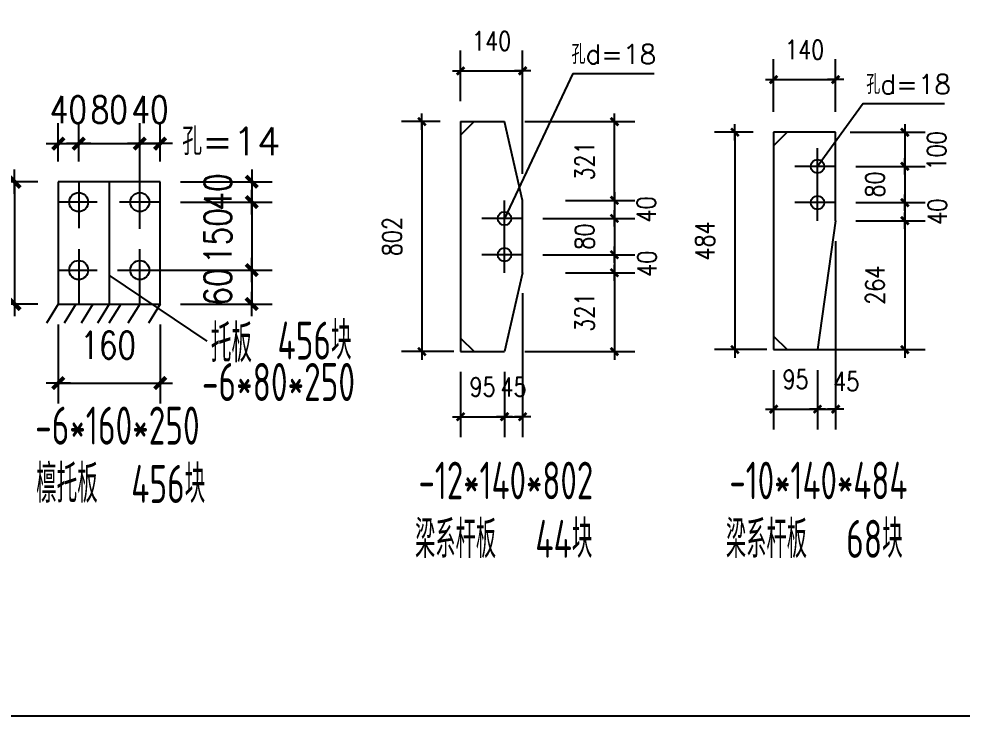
# Model space of a CAD drawing. Header units: millimetres. Extents: x 2451220 to 4527627, y -5186613 to -1639140.
# Drawn here: x 2460176 to 2464344, y -1696968 to -1693888 of the extents above; entities that cross this region are included whole.
import ezdxf

# ---------------------------------------------------------------- set-up
doc = ezdxf.new("R2010")
doc.units = ezdxf.units.MM
doc.header["$LTSCALE"] = 1000
doc.header["$PDMODE"] = 34
doc.linetypes.add('CENTER', pattern=[50.8, 31.75, -6.35, 6.35, -6.35])
doc.layers.add('轴线层', color=1, linetype='CENTER', lineweight=15)
doc.layers.add('钢架', color=7, linetype='Continuous', lineweight=25)
doc.styles.add('DIM_FONT', font='simplex.shx', dxfattribs={"width": 0.8, "bigfont": 'hztxt.shx'})
doc.styles.add('hz', font='gbenor.shx', dxfattribs={"width": 0.75, "height": 100, "bigfont": 'gbcbig.shx'})
doc.styles.get("Standard").update_dxf_attribs({"font": 'txt', "bigfont": 'gbcbig.shx'})
doc.dimstyles.new('WGH(2)', dxfattribs={"dimscale": 1.2, "dimtxt": 100, "dimasz": 0.5, "dimexe": 75, "dimexo": 75, "dimgap": 75, "dimtad": 1, "dimdec": 0, "dimlfac": 0.5, "dimzin": 0, "dimdsep": 46, "dimtxsty": 'DIM_FONT', "dimblk1": '_DIMX', "dimblk2": '_DIMX', "dimsah": 1, "dimcen": 0.09, "dimclrd": 3, "dimclre": 3, "dimclrt": 7, "dimadec": 0, "dimazin": 0, "dimtfac": 1, "dimtdec": 0, "dimtix": 1, "dimtmove": 2, "dimatfit": 3, "dimldrblk": '_DIMX', "dimfxl": 1, "dimtolj": 1, "dimtzin": 0, "dimarcsym": 0})
doc.dimstyles.new('WGH(3)', dxfattribs={"dimscale": 1.2, "dimtxt": 100, "dimasz": 0.3, "dimexe": 75, "dimexo": 75, "dimgap": 75, "dimtad": 1, "dimdec": 0, "dimlfac": 0.333333, "dimzin": 0, "dimdsep": 46, "dimtxsty": 'DIM_FONT', "dimblk1": '_DIMX', "dimblk2": '_DIMX', "dimsah": 1, "dimcen": 0.09, "dimclrd": 3, "dimclre": 3, "dimclrt": 7, "dimazin": 0, "dimtfac": 1, "dimtdec": 0, "dimtix": 1, "dimtmove": 2, "dimatfit": 3, "dimldrblk": '_DIMX', "dimfxl": 1, "dimtolj": 1, "dimtzin": 0, "dimarcsym": 0})

# ---------------------------------------------------------------- blocks, each defined once
blk = doc.blocks.new('_DIMX')
blk.add_line((-150, 0), (150, 0))
at = {"const_width": 50}
blk.add_lwpolyline([(-70, -70), (70, 70)], dxfattribs=at)
blk = doc.blocks.new('*D1380')
at = {"color": 3, "lineweight": -2}
for p, q in [((2460260.5, -1694607.5), (2460067.2, -1694607.5)), ((2460157.2, -1694607.8), (2460157.2, -1695147.1)), ((2460260.5, -1695147.5), (2460067.2, -1695147.5))]:
    blk.add_line(p, q, dxfattribs=at)
at = {"layer": 'Defpoints', "color": 0}
for p in [(2460350.5, -1694607.5), (2460157.2, -1695147.5), (2460350.5, -1695147.5)]:
    blk.add_point(p, dxfattribs=at)
at = {"color": 3, "lineweight": -2, "xscale": 0.36, "yscale": 0.36, "zscale": 0.36}
for p, rotation in [((2460157.2, -1694607.5), 90), ((2460157.2, -1695147.5), 270)]:
    blk.add_blockref('_DIMX', p, dxfattribs=dict(at, rotation=rotation))
at = {"color": 7, "insert": (2460007.2, -1694877.5), "char_height": 120, "attachment_point": 5, "rotation": 90, "style": 'DIM_FONT'}
blk.add_mtext('\\A1;250', dxfattribs=at)
blk = doc.blocks.new('*D1381')
at = {"color": 3, "lineweight": -2}
for p, q in [((2460890.5, -1694607.5), (2461295, -1694607.5)), ((2461205, -1694607.1), (2461205, -1694606.8)), ((2461205, -1694607.5), (2461205, -1694697.5)), ((2460890.5, -1694697.5), (2461295, -1694697.5)), ((2461205, -1694697.8), (2461205, -1694698.2))]:
    blk.add_line(p, q, dxfattribs=at)
at = {"layer": 'Defpoints', "color": 0}
for p in [(2460800.5, -1694607.5), (2460800.5, -1694697.5), (2461205, -1694697.5)]:
    blk.add_point(p, dxfattribs=at)
at = {"color": 3, "lineweight": -2, "xscale": 0.36, "yscale": 0.36, "zscale": 0.36}
for p, rotation in [((2461205, -1694607.5), 270), ((2461205, -1694697.5), 90)]:
    blk.add_blockref('_DIMX', p, dxfattribs=dict(at, rotation=rotation))
at = {"color": 7, "insert": (2461055, -1694652.5), "char_height": 120, "attachment_point": 5, "rotation": 90, "style": 'DIM_FONT'}
blk.add_mtext('\\A1;40', dxfattribs=at)
blk = doc.blocks.new('*D1382')
at = {"color": 3, "lineweight": -2}
for p, q in [((2460890.5, -1694697.5), (2461295, -1694697.5)), ((2461205, -1694697.1), (2461205, -1694696.8)), ((2461205, -1694697.5), (2461205, -1694997.5)), ((2460612.3, -1694997.5), (2461295, -1694997.5)), ((2461205, -1694997.8), (2461205, -1694998.2))]:
    blk.add_line(p, q, dxfattribs=at)
at = {"layer": 'Defpoints', "color": 0}
for p in [(2460800.5, -1694697.5), (2460522.3, -1694997.5), (2461205, -1694997.5)]:
    blk.add_point(p, dxfattribs=at)
at = {"color": 3, "lineweight": -2, "xscale": 0.36, "yscale": 0.36, "zscale": 0.36}
for p, rotation in [((2461205, -1694697.5), 270), ((2461205, -1694997.5), 90)]:
    blk.add_blockref('_DIMX', p, dxfattribs=dict(at, rotation=rotation))
at = {"color": 7, "insert": (2461055, -1694847.5), "char_height": 120, "attachment_point": 5, "rotation": 90, "style": 'DIM_FONT'}
blk.add_mtext('\\A1;150', dxfattribs=at)
blk = doc.blocks.new('*D1383')
at = {"color": 3, "lineweight": -2}
for p, q in [((2460612.3, -1694997.5), (2461295, -1694997.5)), ((2461205, -1694997.1), (2461205, -1694996.8)), ((2461205, -1694997.5), (2461205, -1695147.5)), ((2460890.5, -1695147.5), (2461295, -1695147.5)), ((2461205, -1695147.8), (2461205, -1695148.2))]:
    blk.add_line(p, q, dxfattribs=at)
at = {"layer": 'Defpoints', "color": 0}
for p in [(2460522.3, -1694997.5), (2460800.5, -1695147.5), (2461205, -1695147.5)]:
    blk.add_point(p, dxfattribs=at)
at = {"color": 3, "lineweight": -2, "xscale": 0.36, "yscale": 0.36, "zscale": 0.36}
for p, rotation in [((2461205, -1694997.5), 270), ((2461205, -1695147.5), 90)]:
    blk.add_blockref('_DIMX', p, dxfattribs=dict(at, rotation=rotation))
at = {"color": 7, "insert": (2461055, -1695072.5), "char_height": 120, "attachment_point": 5, "rotation": 90, "style": 'DIM_FONT'}
blk.add_mtext('\\A1;60', dxfattribs=at)
blk = doc.blocks.new('*D1384')
at = {"color": 3, "lineweight": -2}
for p, q in [((2460350.5, -1694517.5), (2460350.5, -1694349.1)), ((2460440.5, -1694517.5), (2460440.5, -1694349.1)), ((2460350.1, -1694439.1), (2460349.8, -1694439.1)), ((2460350.5, -1694439.1), (2460440.5, -1694439.1)), ((2460440.8, -1694439.1), (2460441.2, -1694439.1))]:
    blk.add_line(p, q, dxfattribs=at)
at = {"layer": 'Defpoints', "color": 0}
for p in [(2460440.5, -1694439.1), (2460350.5, -1694607.5), (2460440.5, -1694607.5)]:
    blk.add_point(p, dxfattribs=at)
at = {"color": 3, "lineweight": -2, "xscale": 0.36, "yscale": 0.36, "zscale": 0.36}
blk.add_blockref('_DIMX', (2460350.5, -1694439.1), dxfattribs=at)
at = {"color": 3, "lineweight": -2, "xscale": 0.36, "yscale": 0.36, "zscale": 0.36, "rotation": 180}
blk.add_blockref('_DIMX', (2460440.5, -1694439.1), dxfattribs=at)
at = {"color": 7, "insert": (2460395.5, -1694289.1), "char_height": 120, "attachment_point": 5, "style": 'DIM_FONT'}
blk.add_mtext('\\A1;40', dxfattribs=at)
blk = doc.blocks.new('*D1385')
at = {"color": 3, "lineweight": -2}
for p, q in [((2460440.5, -1694517.5), (2460440.5, -1694349.1)), ((2460710.5, -1694815.5), (2460710.5, -1694349.1)), ((2460440.1, -1694439.1), (2460439.8, -1694439.1)), ((2460440.5, -1694439.1), (2460710.5, -1694439.1)), ((2460710.8, -1694439.1), (2460711.2, -1694439.1))]:
    blk.add_line(p, q, dxfattribs=at)
at = {"layer": 'Defpoints', "color": 0}
for p in [(2460710.5, -1694439.1), (2460440.5, -1694607.5), (2460710.5, -1694905.5)]:
    blk.add_point(p, dxfattribs=at)
at = {"color": 3, "lineweight": -2, "xscale": 0.36, "yscale": 0.36, "zscale": 0.36}
blk.add_blockref('_DIMX', (2460440.5, -1694439.1), dxfattribs=at)
at = {"color": 3, "lineweight": -2, "xscale": 0.36, "yscale": 0.36, "zscale": 0.36, "rotation": 180}
blk.add_blockref('_DIMX', (2460710.5, -1694439.1), dxfattribs=at)
at = {"color": 7, "insert": (2460575.5, -1694289.1), "char_height": 120, "attachment_point": 5, "style": 'DIM_FONT'}
blk.add_mtext('\\A1;80', dxfattribs=at)
blk = doc.blocks.new('*D1386')
at = {"color": 3, "lineweight": -2}
for p, q in [((2460710.5, -1694815.5), (2460710.5, -1694349.1)), ((2460800.5, -1694517.5), (2460800.5, -1694349.1)), ((2460710.1, -1694439.1), (2460709.8, -1694439.1)), ((2460710.5, -1694439.1), (2460800.5, -1694439.1)), ((2460800.8, -1694439.1), (2460801.2, -1694439.1))]:
    blk.add_line(p, q, dxfattribs=at)
at = {"layer": 'Defpoints', "color": 0}
for p in [(2460800.5, -1694439.1), (2460800.5, -1694607.5), (2460710.5, -1694905.5)]:
    blk.add_point(p, dxfattribs=at)
at = {"color": 3, "lineweight": -2, "xscale": 0.36, "yscale": 0.36, "zscale": 0.36}
blk.add_blockref('_DIMX', (2460710.5, -1694439.1), dxfattribs=at)
at = {"color": 3, "lineweight": -2, "xscale": 0.36, "yscale": 0.36, "zscale": 0.36, "rotation": 180}
blk.add_blockref('_DIMX', (2460800.5, -1694439.1), dxfattribs=at)
at = {"color": 7, "insert": (2460755.5, -1694289.1), "char_height": 120, "attachment_point": 5, "style": 'DIM_FONT'}
blk.add_mtext('\\A1;40', dxfattribs=at)
blk = doc.blocks.new('*D166')
at = {"color": 3, "lineweight": -2}
for p, q in [((2460350.5, -1695237.5), (2460350.5, -1695586.6)), ((2460800.5, -1695237.5), (2460800.5, -1695586.6)), ((2460350.8, -1695496.6), (2460800.1, -1695496.6))]:
    blk.add_line(p, q, dxfattribs=at)
at = {"layer": 'Defpoints', "color": 0}
for p in [(2460350.5, -1695147.5), (2460800.5, -1695147.5), (2460800.5, -1695496.6)]:
    blk.add_point(p, dxfattribs=at)
at = {"color": 3, "lineweight": -2, "xscale": 0.36, "yscale": 0.36, "zscale": 0.36, "rotation": 180}
blk.add_blockref('_DIMX', (2460350.5, -1695496.6), dxfattribs=at)
at = {"color": 3, "lineweight": -2, "xscale": 0.36, "yscale": 0.36, "zscale": 0.36}
blk.add_blockref('_DIMX', (2460800.5, -1695496.6), dxfattribs=at)
at = {"color": 7, "insert": (2460570.9, -1695329.6), "char_height": 120, "attachment_point": 5, "style": 'DIM_FONT'}
blk.add_mtext('\\A1;160', dxfattribs=at)
blk = doc.blocks.new('*D172')
at = {"color": 3, "lineweight": -2}
for p, q in [((2462037.8, -1694341.9), (2461867.1, -1694341.9)), ((2461957.1, -1694342.2), (2461957.1, -1695357.3)), ((2462097.8, -1695357.6), (2461867.1, -1695357.6))]:
    blk.add_line(p, q, dxfattribs=at)
at = {"layer": 'Defpoints', "color": 0}
for p in [(2462127.8, -1694341.9), (2461957.1, -1695357.6), (2462187.8, -1695357.6)]:
    blk.add_point(p, dxfattribs=at)
at = {"color": 3, "lineweight": -2, "xscale": 0.24, "yscale": 0.24, "zscale": 0.24}
for p, rotation in [((2461957.1, -1694341.9), 90), ((2461957.1, -1695357.6), 270)]:
    blk.add_blockref('_DIMX', p, dxfattribs=dict(at, rotation=rotation))
at = {"color": 7, "insert": (2461825.1, -1694849.7), "char_height": 84, "attachment_point": 5, "rotation": 90, "style": 'DIM_FONT'}
blk.add_mtext('\\A1;802', dxfattribs=at)
blk = doc.blocks.new('*D173')
at = {"color": 3, "lineweight": -2}
for p, q in [((2462127.8, -1695447.6), (2462127.8, -1695735.3)), ((2462321.8, -1695447.6), (2462321.8, -1695735.3)), ((2462127.6, -1695645.3), (2462127.4, -1695645.3)), ((2462127.8, -1695645.3), (2462321.8, -1695645.3)), ((2462322.1, -1695645.3), (2462322.3, -1695645.3))]:
    blk.add_line(p, q, dxfattribs=at)
at = {"layer": 'Defpoints', "color": 0}
for p in [(2462127.8, -1695357.6), (2462321.8, -1695357.6), (2462321.8, -1695645.3)]:
    blk.add_point(p, dxfattribs=at)
at = {"color": 3, "lineweight": -2, "xscale": 0.24, "yscale": 0.24, "zscale": 0.24}
blk.add_blockref('_DIMX', (2462127.8, -1695645.3), dxfattribs=at)
at = {"color": 3, "lineweight": -2, "xscale": 0.24, "yscale": 0.24, "zscale": 0.24, "rotation": 180}
blk.add_blockref('_DIMX', (2462321.8, -1695645.3), dxfattribs=at)
at = {"color": 7, "insert": (2462224.8, -1695513.3), "char_height": 84, "attachment_point": 5, "style": 'DIM_FONT'}
blk.add_mtext('\\A1;95', dxfattribs=at)
blk = doc.blocks.new('*D1390')
at = {"color": 3, "lineweight": -2}
for p, q in [((2462591.8, -1694689.7), (2462897.6, -1694689.7)), ((2462807.6, -1694689.5), (2462807.6, -1694689.3)), ((2462807.6, -1694689.7), (2462807.6, -1694769.7)), ((2462491.8, -1694769.7), (2462897.6, -1694769.7)), ((2462807.6, -1694770), (2462807.6, -1694770.2))]:
    blk.add_line(p, q, dxfattribs=at)
at = {"layer": 'Defpoints', "color": 0}
for p in [(2462501.8, -1694689.7), (2462401.8, -1694769.7), (2462807.6, -1694769.7)]:
    blk.add_point(p, dxfattribs=at)
at = {"color": 3, "lineweight": -2, "xscale": 0.24, "yscale": 0.24, "zscale": 0.24}
for p, rotation in [((2462807.6, -1694689.7), 270), ((2462807.6, -1694769.7), 90)]:
    blk.add_blockref('_DIMX', p, dxfattribs=dict(at, rotation=rotation))
at = {"color": 7, "insert": (2462948.3, -1694729.7), "char_height": 84, "attachment_point": 5, "rotation": 90, "style": 'DIM_FONT'}
blk.add_mtext('\\A1;40', dxfattribs=at)
blk = doc.blocks.new('*D1391')
at = {"color": 3, "lineweight": -2}
for p, q in [((2462491.8, -1694769.7), (2462897.6, -1694769.7)), ((2462807.6, -1694769.5), (2462807.6, -1694769.3)), ((2462807.6, -1694769.7), (2462807.6, -1694929.7)), ((2462491.8, -1694929.7), (2462897.6, -1694929.7)), ((2462807.6, -1694930), (2462807.6, -1694930.2))]:
    blk.add_line(p, q, dxfattribs=at)
at = {"layer": 'Defpoints', "color": 0}
for p in [(2462401.8, -1694769.7), (2462401.8, -1694929.7), (2462807.6, -1694929.7)]:
    blk.add_point(p, dxfattribs=at)
at = {"color": 3, "lineweight": -2, "xscale": 0.24, "yscale": 0.24, "zscale": 0.24}
for p, rotation in [((2462807.6, -1694769.7), 270), ((2462807.6, -1694929.7), 90)]:
    blk.add_blockref('_DIMX', p, dxfattribs=dict(at, rotation=rotation))
at = {"color": 7, "insert": (2462675.6, -1694849.7), "char_height": 84, "attachment_point": 5, "rotation": 90, "style": 'DIM_FONT'}
blk.add_mtext('\\A1;80', dxfattribs=at)
blk = doc.blocks.new('*D1392')
at = {"color": 3, "lineweight": -2}
for p, q in [((2462491.8, -1694929.7), (2462897.6, -1694929.7)), ((2462807.6, -1694929.5), (2462807.6, -1694929.3)), ((2462807.6, -1694929.7), (2462807.6, -1695009.7)), ((2462591.8, -1695009.7), (2462897.6, -1695009.7)), ((2462807.6, -1695010), (2462807.6, -1695010.2))]:
    blk.add_line(p, q, dxfattribs=at)
at = {"layer": 'Defpoints', "color": 0}
for p in [(2462401.8, -1694929.7), (2462501.8, -1695009.7), (2462807.6, -1695009.7)]:
    blk.add_point(p, dxfattribs=at)
at = {"color": 3, "lineweight": -2, "xscale": 0.24, "yscale": 0.24, "zscale": 0.24}
for p, rotation in [((2462807.6, -1694929.7), 270), ((2462807.6, -1695009.7), 90)]:
    blk.add_blockref('_DIMX', p, dxfattribs=dict(at, rotation=rotation))
at = {"color": 7, "insert": (2462951.4, -1694969.7), "char_height": 84, "attachment_point": 5, "rotation": 90, "style": 'DIM_FONT'}
blk.add_mtext('\\A1;40', dxfattribs=at)
blk = doc.blocks.new('*D174')
at = {"color": 3, "lineweight": -2}
for p, q in [((2462681.8, -1695009.7), (2462897.6, -1695009.7)), ((2462807.6, -1695010), (2462807.6, -1695357.3)), ((2462411.8, -1695357.6), (2462897.6, -1695357.6))]:
    blk.add_line(p, q, dxfattribs=at)
at = {"layer": 'Defpoints', "color": 0}
for p in [(2462591.8, -1695009.7), (2462321.8, -1695357.6), (2462807.6, -1695357.6)]:
    blk.add_point(p, dxfattribs=at)
at = {"color": 3, "lineweight": -2, "xscale": 0.24, "yscale": 0.24, "zscale": 0.24}
for p, rotation in [((2462807.6, -1695009.7), 90), ((2462807.6, -1695357.6), 270)]:
    blk.add_blockref('_DIMX', p, dxfattribs=dict(at, rotation=rotation))
at = {"color": 7, "insert": (2462675.6, -1695183.7), "char_height": 84, "attachment_point": 5, "rotation": 90, "style": 'DIM_FONT'}
blk.add_mtext('\\A1;321', dxfattribs=at)
blk = doc.blocks.new('*D175')
at = {"color": 3, "lineweight": -2}
for p, q in [((2462127.8, -1694251.9), (2462127.8, -1694027.7)), ((2462401.8, -1694571.9), (2462401.8, -1694027.7)), ((2462127.6, -1694117.7), (2462127.4, -1694117.7)), ((2462127.8, -1694117.7), (2462401.8, -1694117.7)), ((2462402.1, -1694117.7), (2462402.3, -1694117.7))]:
    blk.add_line(p, q, dxfattribs=at)
at = {"layer": 'Defpoints', "color": 0}
for p in [(2462401.8, -1694117.7), (2462127.8, -1694341.9), (2462401.8, -1694661.9)]:
    blk.add_point(p, dxfattribs=at)
at = {"color": 3, "lineweight": -2, "xscale": 0.24, "yscale": 0.24, "zscale": 0.24}
blk.add_blockref('_DIMX', (2462127.8, -1694117.7), dxfattribs=at)
at = {"color": 3, "lineweight": -2, "xscale": 0.24, "yscale": 0.24, "zscale": 0.24, "rotation": 180}
blk.add_blockref('_DIMX', (2462401.8, -1694117.7), dxfattribs=at)
at = {"color": 7, "insert": (2462264.8, -1693985.7), "char_height": 84, "attachment_point": 5, "style": 'DIM_FONT'}
blk.add_mtext('\\A1;140', dxfattribs=at)
blk = doc.blocks.new('*D176')
at = {"color": 3, "lineweight": -2}
for p, q in [((2462411.8, -1694341.9), (2462897.6, -1694341.9)), ((2462807.6, -1694689.5), (2462807.6, -1694342.2)), ((2462681.8, -1694689.7), (2462897.6, -1694689.7))]:
    blk.add_line(p, q, dxfattribs=at)
at = {"layer": 'Defpoints', "color": 0}
for p in [(2462321.8, -1694341.9), (2462807.6, -1694341.9), (2462591.8, -1694689.7)]:
    blk.add_point(p, dxfattribs=at)
at = {"color": 3, "lineweight": -2, "xscale": 0.24, "yscale": 0.24, "zscale": 0.24}
for p, rotation in [((2462807.6, -1694341.9), 90), ((2462807.6, -1694689.7), 270)]:
    blk.add_blockref('_DIMX', p, dxfattribs=dict(at, rotation=rotation))
at = {"color": 7, "insert": (2462675.6, -1694515.8), "char_height": 84, "attachment_point": 5, "rotation": 90, "style": 'DIM_FONT'}
blk.add_mtext('\\A1;321', dxfattribs=at)
blk = doc.blocks.new('*D177')
at = {"color": 3, "lineweight": -2}
for p, q in [((2462401.8, -1695099.7), (2462401.8, -1695735.3)), ((2462321.8, -1695447.6), (2462321.8, -1695735.3)), ((2462321.6, -1695645.3), (2462321.4, -1695645.3)), ((2462321.8, -1695645.3), (2462401.8, -1695645.3)), ((2462402.1, -1695645.3), (2462402.3, -1695645.3))]:
    blk.add_line(p, q, dxfattribs=at)
at = {"layer": 'Defpoints', "color": 0}
for p in [(2462401.8, -1695009.7), (2462321.8, -1695357.6), (2462401.8, -1695645.3)]:
    blk.add_point(p, dxfattribs=at)
at = {"color": 3, "lineweight": -2, "xscale": 0.24, "yscale": 0.24, "zscale": 0.24}
blk.add_blockref('_DIMX', (2462321.8, -1695645.3), dxfattribs=at)
at = {"color": 3, "lineweight": -2, "xscale": 0.24, "yscale": 0.24, "zscale": 0.24, "rotation": 180}
blk.add_blockref('_DIMX', (2462401.8, -1695645.3), dxfattribs=at)
at = {"color": 7, "insert": (2462361.8, -1695513.3), "char_height": 84, "attachment_point": 5, "style": 'DIM_FONT'}
blk.add_mtext('\\A1;45', dxfattribs=at)
blk = doc.blocks.new('*D178')
at = {"color": 3, "lineweight": -2}
for p, q in [((2463420.7, -1694389), (2463249.9, -1694389)), ((2463339.9, -1694389.2), (2463339.9, -1695348.7)), ((2463480.7, -1695349), (2463249.9, -1695349))]:
    blk.add_line(p, q, dxfattribs=at)
at = {"layer": 'Defpoints', "color": 0}
for p in [(2463510.7, -1694389), (2463339.9, -1695349), (2463570.7, -1695349)]:
    blk.add_point(p, dxfattribs=at)
at = {"color": 3, "lineweight": -2, "xscale": 0.24, "yscale": 0.24, "zscale": 0.24}
for p, rotation in [((2463339.9, -1694389), 90), ((2463339.9, -1695349), 270)]:
    blk.add_blockref('_DIMX', p, dxfattribs=dict(at, rotation=rotation))
at = {"color": 7, "insert": (2463207.9, -1694869), "char_height": 84, "attachment_point": 5, "rotation": 90, "style": 'DIM_FONT'}
blk.add_mtext('\\A1;484', dxfattribs=at)
blk = doc.blocks.new('*D179')
at = {"color": 3, "lineweight": -2}
for p, q in [((2463510.7, -1695439), (2463510.7, -1695702)), ((2463704.7, -1695439), (2463704.7, -1695702)), ((2463510.5, -1695612), (2463510.2, -1695612)), ((2463510.7, -1695612), (2463704.7, -1695612)), ((2463705, -1695612), (2463705.2, -1695612))]:
    blk.add_line(p, q, dxfattribs=at)
at = {"layer": 'Defpoints', "color": 0}
for p in [(2463510.7, -1695349), (2463704.7, -1695349), (2463704.7, -1695612)]:
    blk.add_point(p, dxfattribs=at)
at = {"color": 3, "lineweight": -2, "xscale": 0.24, "yscale": 0.24, "zscale": 0.24}
blk.add_blockref('_DIMX', (2463510.7, -1695612), dxfattribs=at)
at = {"color": 3, "lineweight": -2, "xscale": 0.24, "yscale": 0.24, "zscale": 0.24, "rotation": 180}
blk.add_blockref('_DIMX', (2463704.7, -1695612), dxfattribs=at)
at = {"color": 7, "insert": (2463607.7, -1695480), "char_height": 84, "attachment_point": 5, "style": 'DIM_FONT'}
blk.add_mtext('\\A1;95', dxfattribs=at)
blk = doc.blocks.new('*D1393')
at = {"color": 3, "lineweight": -2}
for p, q in [((2463784.7, -1694869.6), (2463784.7, -1695702)), ((2463704.7, -1695439), (2463704.7, -1695702)), ((2463704.5, -1695612), (2463704.2, -1695612)), ((2463704.7, -1695612), (2463784.7, -1695612)), ((2463785, -1695612), (2463785.2, -1695612))]:
    blk.add_line(p, q, dxfattribs=at)
at = {"layer": 'Defpoints', "color": 0}
for p in [(2463784.7, -1694779.6), (2463704.7, -1695349), (2463784.7, -1695612)]:
    blk.add_point(p, dxfattribs=at)
at = {"color": 3, "lineweight": -2, "xscale": 0.24, "yscale": 0.24, "zscale": 0.24}
blk.add_blockref('_DIMX', (2463704.7, -1695612), dxfattribs=at)
at = {"color": 3, "lineweight": -2, "xscale": 0.24, "yscale": 0.24, "zscale": 0.24, "rotation": 180}
blk.add_blockref('_DIMX', (2463784.7, -1695612), dxfattribs=at)
at = {"color": 7, "insert": (2463831.9, -1695489.3), "char_height": 84, "attachment_point": 5, "style": 'DIM_FONT'}
blk.add_mtext('\\A1;45', dxfattribs=at)
blk = doc.blocks.new('*D1394')
at = {"color": 3, "lineweight": -2}
for p, q in [((2463848.7, -1694388.9), (2464180.5, -1694388.9)), ((2464090.5, -1694388.7), (2464090.5, -1694388.4)), ((2464090.5, -1694388.9), (2464090.5, -1694539.6)), ((2463874.7, -1694539.6), (2464180.5, -1694539.6)), ((2464090.5, -1694539.8), (2464090.5, -1694540))]:
    blk.add_line(p, q, dxfattribs=at)
at = {"layer": 'Defpoints', "color": 0}
for p in [(2463758.7, -1694388.9), (2463784.7, -1694539.6), (2464090.5, -1694539.6)]:
    blk.add_point(p, dxfattribs=at)
at = {"color": 3, "lineweight": -2, "xscale": 0.24, "yscale": 0.24, "zscale": 0.24}
for p, rotation in [((2464090.5, -1694388.9), 270), ((2464090.5, -1694539.6), 90)]:
    blk.add_blockref('_DIMX', p, dxfattribs=dict(at, rotation=rotation))
at = {"color": 7, "insert": (2464231.1, -1694471.1), "char_height": 84, "attachment_point": 5, "rotation": 90, "style": 'DIM_FONT'}
blk.add_mtext('\\A1;100', dxfattribs=at)
blk = doc.blocks.new('*D1395')
at = {"color": 3, "lineweight": -2}
for p, q in [((2463874.7, -1694539.6), (2464180.5, -1694539.6)), ((2464090.5, -1694539.3), (2464090.5, -1694539.1)), ((2464090.5, -1694539.6), (2464090.5, -1694699.6)), ((2463874.7, -1694699.6), (2464180.5, -1694699.6)), ((2464090.5, -1694699.8), (2464090.5, -1694700))]:
    blk.add_line(p, q, dxfattribs=at)
at = {"layer": 'Defpoints', "color": 0}
for p in [(2463784.7, -1694539.6), (2463784.7, -1694699.6), (2464090.5, -1694699.6)]:
    blk.add_point(p, dxfattribs=at)
at = {"color": 3, "lineweight": -2, "xscale": 0.24, "yscale": 0.24, "zscale": 0.24}
for p, rotation in [((2464090.5, -1694539.6), 270), ((2464090.5, -1694699.6), 90)]:
    blk.add_blockref('_DIMX', p, dxfattribs=dict(at, rotation=rotation))
at = {"color": 7, "insert": (2463958.5, -1694619.6), "char_height": 84, "attachment_point": 5, "rotation": 90, "style": 'DIM_FONT'}
blk.add_mtext('\\A1;80', dxfattribs=at)
blk = doc.blocks.new('*D1396')
at = {"color": 3, "lineweight": -2}
for p, q in [((2463874.7, -1694699.6), (2464180.5, -1694699.6)), ((2464090.5, -1694699.3), (2464090.5, -1694699.1)), ((2464090.5, -1694699.6), (2464090.5, -1694779.6)), ((2463874.7, -1694779.6), (2464180.5, -1694779.6)), ((2464090.5, -1694779.8), (2464090.5, -1694780))]:
    blk.add_line(p, q, dxfattribs=at)
at = {"layer": 'Defpoints', "color": 0}
for p in [(2463784.7, -1694699.6), (2463784.7, -1694779.6), (2464090.5, -1694779.6)]:
    blk.add_point(p, dxfattribs=at)
at = {"color": 3, "lineweight": -2, "xscale": 0.24, "yscale": 0.24, "zscale": 0.24}
for p, rotation in [((2464090.5, -1694699.6), 270), ((2464090.5, -1694779.6), 90)]:
    blk.add_blockref('_DIMX', p, dxfattribs=dict(at, rotation=rotation))
at = {"color": 7, "insert": (2464234.3, -1694739.6), "char_height": 84, "attachment_point": 5, "rotation": 90, "style": 'DIM_FONT'}
blk.add_mtext('\\A1;40', dxfattribs=at)
blk = doc.blocks.new('*D180')
at = {"color": 3, "lineweight": -2}
for p, q in [((2463964.7, -1694779.6), (2464180.5, -1694779.6)), ((2464090.5, -1694779.8), (2464090.5, -1695348.7)), ((2463694.7, -1695349), (2464180.5, -1695349))]:
    blk.add_line(p, q, dxfattribs=at)
at = {"layer": 'Defpoints', "color": 0}
for p in [(2463874.7, -1694779.6), (2463604.7, -1695349), (2464090.5, -1695349)]:
    blk.add_point(p, dxfattribs=at)
at = {"color": 3, "lineweight": -2, "xscale": 0.24, "yscale": 0.24, "zscale": 0.24}
for p, rotation in [((2464090.5, -1694779.6), 90), ((2464090.5, -1695349), 270)]:
    blk.add_blockref('_DIMX', p, dxfattribs=dict(at, rotation=rotation))
at = {"color": 7, "insert": (2463958.5, -1695064.3), "char_height": 84, "attachment_point": 5, "rotation": 90, "style": 'DIM_FONT'}
blk.add_mtext('\\A1;264', dxfattribs=at)
blk = doc.blocks.new('*D181')
at = {"color": 3, "lineweight": -2}
for p, q in [((2463510.7, -1694299), (2463510.7, -1694066.4)), ((2463784.7, -1694298.9), (2463784.7, -1694066.4)), ((2463510.5, -1694156.4), (2463510.2, -1694156.4)), ((2463510.7, -1694156.4), (2463784.7, -1694156.4)), ((2463785, -1694156.4), (2463785.2, -1694156.4))]:
    blk.add_line(p, q, dxfattribs=at)
at = {"layer": 'Defpoints', "color": 0}
for p in [(2463784.7, -1694156.4), (2463510.7, -1694389), (2463784.7, -1694388.9)]:
    blk.add_point(p, dxfattribs=at)
at = {"color": 3, "lineweight": -2, "xscale": 0.24, "yscale": 0.24, "zscale": 0.24}
blk.add_blockref('_DIMX', (2463510.7, -1694156.4), dxfattribs=at)
at = {"color": 3, "lineweight": -2, "xscale": 0.24, "yscale": 0.24, "zscale": 0.24, "rotation": 180}
blk.add_blockref('_DIMX', (2463784.7, -1694156.4), dxfattribs=at)
at = {"color": 7, "insert": (2463647.7, -1694024.4), "char_height": 84, "attachment_point": 5, "style": 'DIM_FONT'}
blk.add_mtext('\\A1;140', dxfattribs=at)

msp = doc.modelspace()

# ---------------------------------------------------------------- linework, layer by layer
for p, q in [((2462623.4, -1694128.8), (2462321.8, -1694769.7)), ((2462623.4, -1694128.8), (2462983.5, -1694128.8)), ((2463906.3, -1694261.7), (2463704.7, -1694539.6)), ((2463906.3, -1694261.7), (2464266.3, -1694261.7)), ((2462127.8, -1694341.9), (2462127.8, -1695357.6)), ((2462127.8, -1694341.9), (2462321.8, -1694341.9)), ((2462127.8, -1694401.9), (2462187.8, -1694341.9)), ((2462401.8, -1694689.7), (2462321.8, -1694341.9)), ((2463784.7, -1694388.9), (2463510.7, -1694389)), ((2463510.7, -1694389), (2463510.7, -1695349)), ((2463510.7, -1694449), (2463570.7, -1694389)), ((2463784.7, -1694779.6), (2463784.7, -1694388.9)), ((2463704.7, -1694779.6), (2463704.7, -1694459.6)), ((2463784.7, -1694539.6), (2463604.7, -1694539.6)), ((2460350.5, -1694607.5), (2460350.5, -1695147.5)), ((2460800.5, -1694607.5), (2460350.5, -1694607.5)), ((2460440.5, -1694607.5), (2460440.5, -1694811.8)), ((2460575.5, -1694607.5), (2460575.5, -1695147.5)), ((2460710.5, -1694811.8), (2460710.5, -1694607.5)), ((2460800.5, -1695147.5), (2460800.5, -1694607.5)), ((2460522.3, -1694697.5), (2460350.5, -1694697.5)), ((2460800.5, -1694697.5), (2460620.3, -1694697.5)), ((2462321.8, -1695009.7), (2462321.8, -1694689.7)), ((2462401.8, -1695009.7), (2462401.8, -1694689.7)), ((2463784.7, -1694699.6), (2463604.7, -1694699.6)), ((2462401.8, -1694769.7), (2462221.8, -1694769.7)), ((2463784.7, -1694779.6), (2463704.7, -1695349)), ((2460440.5, -1694905.5), (2460440.5, -1695147.5)), ((2460710.5, -1695147.5), (2460710.5, -1694905.5)), ((2462401.8, -1694929.7), (2462221.8, -1694929.7)), ((2460350.5, -1694997.5), (2460522.3, -1694997.5)), ((2460620.3, -1694997.5), (2460800.5, -1694997.5)), ((2461008.6, -1695311.4), (2460575.5, -1695019.7)), ((2462401.8, -1695009.7), (2462321.8, -1695357.6)), ((2460350.5, -1695147.5), (2460298.4, -1695232.3)), ((2460350.5, -1695147.5), (2460800.5, -1695147.5)), ((2460427.7, -1695147.5), (2460375.7, -1695232.3)), ((2460503.1, -1695147.5), (2460451.1, -1695232.3)), ((2460575.5, -1695147.5), (2460523.4, -1695232.3)), ((2460626.5, -1695147.5), (2460574.4, -1695232.3)), ((2460710.5, -1695147.5), (2460658.4, -1695232.3)), ((2460800.5, -1695147.5), (2460748.4, -1695232.3)), ((2463510.7, -1695289), (2463570.7, -1695349)), ((2462127.8, -1695297.6), (2462187.8, -1695357.6)), ((2462127.8, -1695357.6), (2462321.8, -1695357.6)), ((2463510.7, -1695349), (2463704.7, -1695349))]:
    msp.add_line(p, q)
msp.add_lwpolyline([(2457524.9, -1687020.3), (2470916.5, -1687020.3), (2470916.5, -1696967.7), (2457524.9, -1696967.7)], close=True)
for centre, radius in [((2463704.7, -1694539.6), 30), ((2460440.5, -1694697.5), 42), ((2460710.5, -1694697.5), 42), ((2463704.7, -1694699.6), 30), ((2462321.8, -1694769.7), 30), ((2462321.8, -1694929.7), 30), ((2460440.5, -1694997.5), 42), ((2460710.5, -1694997.5), 42)]:
    msp.add_circle(centre, radius)

# ---------------------------------------------------------------- texts
at = {"layer": '轴线层', "color": 0, "linetype": 'ByBlock', "char_height": 85.75, "attachment_point": 1}
for insert in [(2462617.8, -1694001.3), (2463920.2, -1694134.1)]:
    msp.add_mtext_dynamic_manual_height_columns('孔d=18', width=1506.743, gutter_width=12.5, heights=[336], dxfattribs=dict(at, insert=insert)).dxf.set("width", 1054.72)
at = {"layer": '轴线层', "color": 4, "linetype": 'ByBlock', "insert": (2460897.7, -1694367.5), "char_height": 122.5, "attachment_point": 1}
msp.add_mtext_dynamic_manual_height_columns('孔=14', width=1506.743, gutter_width=12.5, heights=[336], dxfattribs=at)
at = {"layer": '钢架', "style": 'hz', "width": 0.75}
for p in [(2461926.5, -1696269.7), (2463300, -1696269.7)]:
    msp.add_text('梁系杆板', height=165.89, dxfattribs=at).set_placement(p)
at = {"layer": '钢架', "lineweight": 13, "char_height": 168, "width": 688.503, "attachment_point": 1, "style": 'hz'}
for s, insert in [('456块', (2461318.9, -1695224.9)), ('-6*80*250', (2460985.1, -1695408)), ('-6*160*250', (2460248.2, -1695600.6)), (' 檩托板', (2460184.4, -1695857.2)), ('456块', (2460672.5, -1695858.1)), ('44块', (2462458, -1696100.8)), ('68块', (2463831.5, -1696100.8))]:
    msp.add_mtext(s, dxfattribs=dict(at, insert=insert))
at = {"layer": '钢架', "lineweight": 13, "insert": (2461024.7, -1695236.8), "char_height": 168, "attachment_point": 1, "style": 'hz'}
msp.add_mtext_dynamic_manual_height_columns('托板', width=1506.743, gutter_width=12.5, heights=[336], dxfattribs=at).dxf.set("width", 688.503)
at = {"layer": '钢架', "char_height": 165.888, "width": 813.541, "attachment_point": 1, "style": 'hz'}
for s, insert in [('-12*140*802', (2461941.9, -1695844)), ('-10*140*484', (2463315.4, -1695844))]:
    msp.add_mtext(s, dxfattribs=dict(at, insert=insert))

# ---------------------------------------------------------------- dimensions: what is measured, and where the dimension line sits
for base, p1, p2, text, picture, middle in [((2462401.8, -1694117.7), (2462127.8, -1694341.9), (2462401.8, -1694661.9), '140', '*D175', (2462264.8, -1693985.7)), ((2463784.7, -1694156.4), (2463510.7, -1694389), (2463784.7, -1694388.9), '140', '*D181', (2463647.7, -1694024.4)), ((2462401.8, -1695645.3), (2462321.8, -1695357.6), (2462401.8, -1695009.7), '45', '*D177', (2462361.8, -1695513.3)), ((2462321.8, -1695645.3), (2462127.8, -1695357.6), (2462321.8, -1695357.6), '95', '*D173', (2462224.8, -1695513.3)), ((2463704.7, -1695612), (2463510.7, -1695349), (2463704.7, -1695349), '95', '*D179', (2463607.7, -1695480))]:
    dim = msp.add_linear_dim(base=base, p1=p1, p2=p2, text=text, dimstyle='WGH(2)', override={"dimtxt": 70, "dimasz": 0.2})
    dim.commit()
    dim.dimension.update_dxf_attribs({"geometry": picture, "text_midpoint": middle})
for base, p1, p2, text, picture, middle in [((2460440.5, -1694439.1), (2460350.5, -1694607.5), (2460440.5, -1694607.5), '40', '*D1384', (2460395.5, -1694289.1)), ((2460710.5, -1694439.1), (2460440.5, -1694607.5), (2460710.5, -1694905.5), '80', '*D1385', (2460575.5, -1694289.1)), ((2460800.5, -1694439.1), (2460710.5, -1694905.5), (2460800.5, -1694607.5), '40', '*D1386', (2460755.5, -1694289.1))]:
    dim = msp.add_linear_dim(base=base, p1=p1, p2=p2, text=text, dimstyle='WGH(3)')
    dim.commit()
    dim.dimension.update_dxf_attribs({"geometry": picture, "text_midpoint": middle})
for base, p1, p2, angle, text, picture, middle in [((2461957.1, -1695357.6), (2462127.8, -1694341.9), (2462187.8, -1695357.6), 90, '802', '*D172', (2461825.1, -1694849.7)), ((2462807.6, -1694341.9), (2462591.8, -1694689.7), (2462321.8, -1694341.9), 270, '321', '*D176', (2462675.6, -1694515.8)), ((2463339.9, -1695349), (2463510.7, -1694389), (2463570.7, -1695349), 90, '484', '*D178', (2463207.9, -1694869)), ((2464090.5, -1695349), (2463874.7, -1694779.6), (2463604.7, -1695349), 90, '264', '*D180', (2463958.5, -1695064.3)), ((2462807.6, -1695357.6), (2462591.8, -1695009.7), (2462321.8, -1695357.6), 90, '321', '*D174', (2462675.6, -1695183.7))]:
    dim = msp.add_linear_dim(base=base, p1=p1, p2=p2, angle=angle, text=text, dimstyle='WGH(2)', override={"dimtxt": 70, "dimasz": 0.2})
    dim.commit()
    dim.dimension.update_dxf_attribs({"geometry": picture, "text_midpoint": middle})
dim = msp.add_linear_dim(base=(2464090.5, -1694539.6), p1=(2463758.7, -1694388.9), p2=(2463784.7, -1694539.6), angle=90, text='100', dimstyle='WGH(2)', override={"dimtxt": 70, "dimasz": 0.2})
dim.commit()
dim.dimension.update_dxf_attribs({"geometry": '*D1394', "text_midpoint": (2464231.1, -1694471.1), "dimtype": 160})
for base, p1, p2, picture, middle in [((2464090.5, -1694699.6), (2463784.7, -1694539.6), (2463784.7, -1694699.6), '*D1395', (2463958.5, -1694619.6)), ((2462807.6, -1694929.7), (2462401.8, -1694769.7), (2462401.8, -1694929.7), '*D1391', (2462675.6, -1694849.7))]:
    dim = msp.add_linear_dim(base=base, p1=p1, p2=p2, angle=90, dimstyle='WGH(2)', override={"dimtxt": 70, "dimasz": 0.2})
    dim.commit()
    dim.dimension.update_dxf_attribs({"geometry": picture, "text_midpoint": middle})
for base, p1, p2, text, picture, middle in [((2460157.2, -1695147.5), (2460350.5, -1694607.5), (2460350.5, -1695147.5), '250', '*D1380', (2460007.2, -1694877.5)), ((2461205, -1694697.5), (2460800.5, -1694607.5), (2460800.5, -1694697.5), '40', '*D1381', (2461055, -1694652.5)), ((2461205, -1694997.5), (2460800.5, -1694697.5), (2460522.3, -1694997.5), '150', '*D1382', (2461055, -1694847.5)), ((2461205, -1695147.5), (2460522.3, -1694997.5), (2460800.5, -1695147.5), '60', '*D1383', (2461055, -1695072.5))]:
    dim = msp.add_linear_dim(base=base, p1=p1, p2=p2, angle=90, text=text, dimstyle='WGH(3)')
    dim.commit()
    dim.dimension.update_dxf_attribs({"geometry": picture, "text_midpoint": middle})
for base, p1, p2, picture, middle in [((2462807.6, -1694769.7), (2462501.8, -1694689.7), (2462401.8, -1694769.7), '*D1390', (2462948.3, -1694729.7)), ((2464090.5, -1694779.6), (2463784.7, -1694699.6), (2463784.7, -1694779.6), '*D1396', (2464234.3, -1694739.6)), ((2462807.6, -1695009.7), (2462401.8, -1694929.7), (2462501.8, -1695009.7), '*D1392', (2462951.4, -1694969.7))]:
    dim = msp.add_linear_dim(base=base, p1=p1, p2=p2, angle=90, dimstyle='WGH(2)', override={"dimtxt": 70, "dimasz": 0.2})
    dim.commit()
    dim.dimension.update_dxf_attribs({"geometry": picture, "text_midpoint": middle, "dimtype": 160})
dim = msp.add_linear_dim(base=(2463784.7, -1695612), p1=(2463704.7, -1695349), p2=(2463784.7, -1694779.6), text='45', dimstyle='WGH(2)', override={"dimtxt": 70, "dimasz": 0.2})
dim.commit()
dim.dimension.update_dxf_attribs({"geometry": '*D1393', "text_midpoint": (2463831.9, -1695489.3), "dimtype": 160})
dim = msp.add_linear_dim(base=(2460800.5, -1695496.6), p1=(2460350.5, -1695147.5), p2=(2460800.5, -1695147.5), text='160', dimstyle='WGH(3)')
dim.commit()
dim.dimension.update_dxf_attribs({"geometry": '*D166', "text_midpoint": (2460570.9, -1695329.6), "dimtype": 160})

doc.saveas('drawing.dxf')
